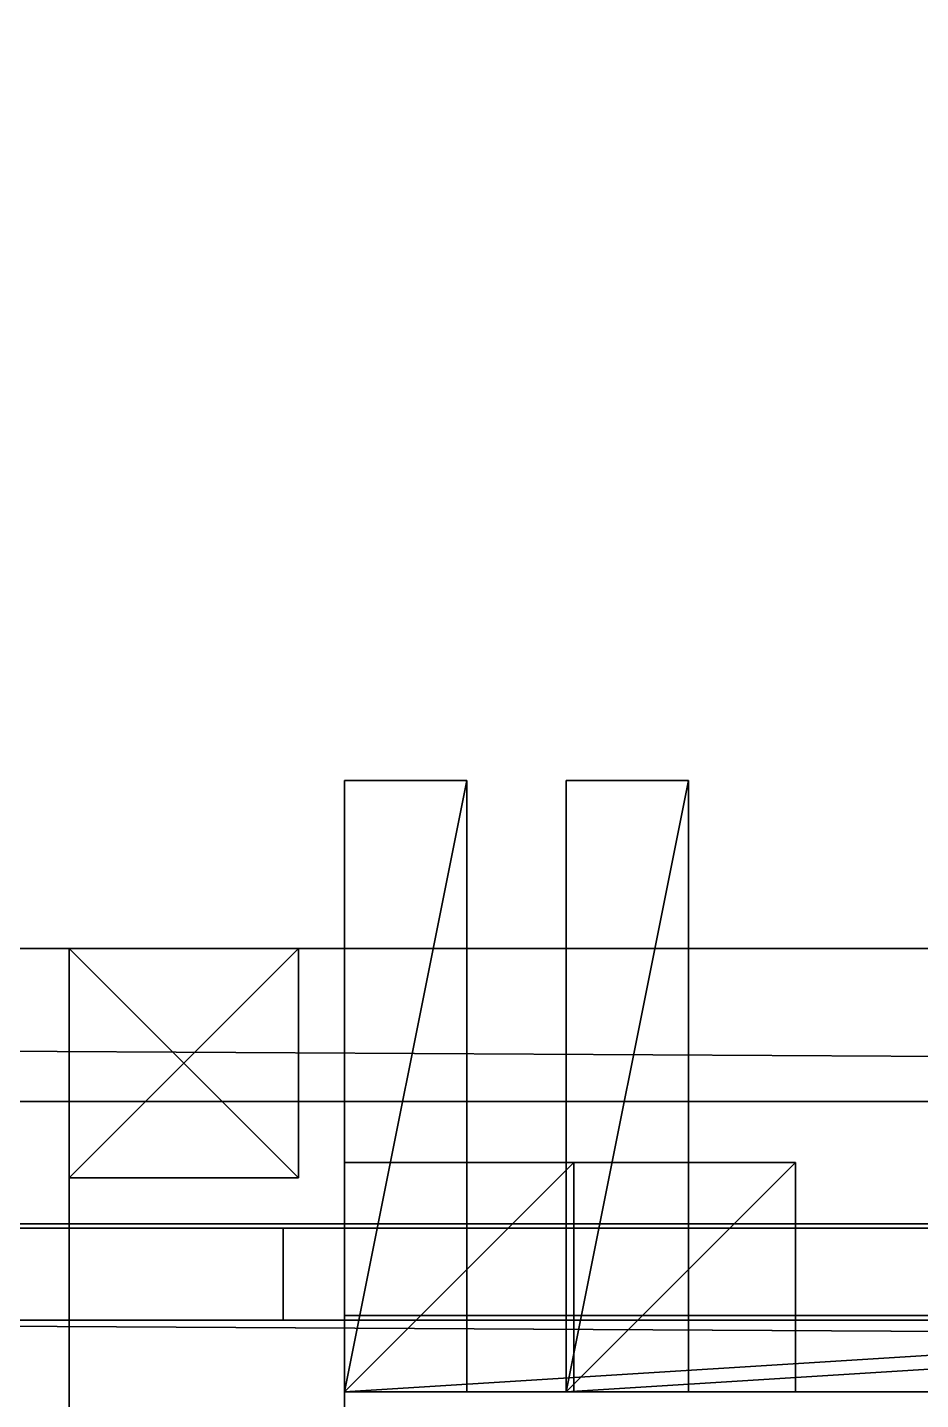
# Model space of a CAD drawing. Extents: x 0 to 6014, y -2463 to 0.
# Drawn here: x 2870.3 to 2928.7, y -189.5 to -99.8 of the extents above; entities that cross this region are included whole.
import ezdxf

# ---------------------------------------------------------------- set-up
doc = ezdxf.new("R2010")
doc.units = 0
for name, color, linetype in [('LAYER0', 7, 'CONTINUOUS'), ('LAYER1', 7, 'CONTINUOUS'), ('LAYER138', 7, 'CONTINUOUS'), ('LAYER139', 7, 'CONTINUOUS'), ('LAYER140', 7, 'CONTINUOUS'), ('LAYER141', 7, 'CONTINUOUS'), ('LAYER247', 251, 'CONTINUOUS'), ('LAYER256', 251, 'CONTINUOUS'), ('LAYER257', 251, 'CONTINUOUS'), ('LAYER258', 251, 'CONTINUOUS'), ('LAYER269', 2, 'CONTINUOUS'), ('LAYER270', 28, 'CONTINUOUS'), ('LAYER271', 253, 'CONTINUOUS'), ('LAYER272', 253, 'CONTINUOUS'), ('LAYER273', 253, 'CONTINUOUS'), ('LAYER274', 253, 'CONTINUOUS'), ('LAYER275', 253, 'CONTINUOUS'), ('LAYER276', 253, 'CONTINUOUS'), ('LAYER290', 7, 'CONTINUOUS'), ('LAYER337', 7, 'CONTINUOUS'), ('LAYER338', 2, 'CONTINUOUS'), ('LAYER339', 7, 'CONTINUOUS'), ('LAYER340', 253, 'CONTINUOUS'), ('LAYER341', 253, 'CONTINUOUS'), ('LAYER342', 253, 'CONTINUOUS'), ('LAYER343', 253, 'CONTINUOUS'), ('LAYER344', 253, 'CONTINUOUS'), ('LAYER345', 253, 'CONTINUOUS'), ('LAYER346', 7, 'CONTINUOUS'), ('LAYER348', 7, 'CONTINUOUS'), ('LAYER350', 7, 'CONTINUOUS'), ('LAYER364', 253, 'CONTINUOUS'), ('LAYER365', 253, 'CONTINUOUS'), ('LAYER366', 253, 'CONTINUOUS'), ('LAYER367', 253, 'CONTINUOUS'), ('LAYER368', 253, 'CONTINUOUS'), ('LAYER369', 253, 'CONTINUOUS'), ('LAYER370', 253, 'CONTINUOUS'), ('LAYER371', 253, 'CONTINUOUS'), ('LAYER372', 253, 'CONTINUOUS'), ('LAYER373', 253, 'CONTINUOUS'), ('LAYER374', 253, 'CONTINUOUS'), ('LAYER375', 253, 'CONTINUOUS'), ('LAYER376', 250, 'CONTINUOUS'), ('LAYER378', 250, 'CONTINUOUS'), ('LAYER383', 7, 'CONTINUOUS'), ('LAYER384', 7, 'CONTINUOUS'), ('LAYER53', 7, 'CONTINUOUS'), ('LAYER566', 7, 'CONTINUOUS')]:
    doc.layers.add(name, color=color, linetype=linetype)

msp = doc.modelspace()

# ---------------------------------------------------------------- linework, layer by layer
at = {"layer": 'LAYER0'}
for points, invisible_edges in [([(4585, -10), (1510, -275), (1510, -10), (4585, -10)], 1), ([(1510, -275), (4585, -10), (2107, -1850), (1510, -275)], 7), ([(1510, -10, 5), (2107, -1850, 5), (4585, -10, 5), (1510, -10, 5)], 3), ([(2107, -1850), (4585, -10), (2107, -2463), (2107, -1850)], 3), ([(2107, -2463), (4585, -10), (4585, -650), (2107, -2463)], 5), ([(4585, -10, 5), (2107, -1850, 5), (4585, -650, 5), (4585, -10, 5)], 3)]:
    msp.add_3dface(points, dxfattribs=dict(at, invisible_edges=invisible_edges))
at = {"layer": 'LAYER1'}
for points, invisible_edges in [([(1658, -160, 5), (1508, -10, 5), (4578, -10, 5), (1658, -160, 5)], 5), ([(1658, -160, 5), (4578, -10, 5), (4428, -160, 5), (1658, -160, 5)], 3), ([(4428, -160, 2554), (1658, -160, 5), (4428, -160, 5), (4428, -160, 2554)], 1), ([(1658, -160, 5), (4428, -160, 2554), (1658, -160, 2554), (1658, -160, 5)], 1)]:
    msp.add_3dface(points, dxfattribs=dict(at, invisible_edges=invisible_edges))
at = {"layer": 'LAYER138', "invisible_edges": 1}
for points in [[(3434, -160, 2366), (2573, -160, 2246), (2573, -160, 2366), (3434, -160, 2366)], [(2573, -160, 2246), (3434, -160, 2366), (3434, -160, 2246), (2573, -160, 2246)], [(3434, -178, 2246), (2573, -160, 2246), (3434, -160, 2246), (3434, -178, 2246)], [(2573, -160, 2246), (3434, -178, 2246), (2573, -178, 2246), (2573, -160, 2246)], [(2573, -178, 2366), (3434, -160, 2366), (2573, -160, 2366), (2573, -178, 2366)], [(3434, -160, 2366), (2573, -178, 2366), (3434, -178, 2366), (3434, -160, 2366)], [(3434, -178, 2246), (2573, -178, 2366), (2573, -178, 2246), (3434, -178, 2246)], [(2573, -178, 2366), (3434, -178, 2246), (3434, -178, 2366), (2573, -178, 2366)]]:
    msp.add_3dface(points, dxfattribs=at)
at = {"layer": 'LAYER139', "invisible_edges": 1}
for points in [[(2573, -160, 2384), (3434, -630, 2384), (3434, -160, 2384), (2573, -160, 2384)], [(3434, -630, 2384), (2573, -160, 2384), (2573, -630, 2384), (3434, -630, 2384)], [(3434, -160, 2366), (2573, -160, 2384), (3434, -160, 2384), (3434, -160, 2366)], [(2573, -160, 2384), (3434, -160, 2366), (2573, -160, 2366), (2573, -160, 2384)], [(2573, -630, 2366), (3434, -160, 2366), (3434, -630, 2366), (2573, -630, 2366)], [(3434, -160, 2366), (2573, -630, 2366), (2573, -160, 2366), (3434, -160, 2366)]]:
    msp.add_3dface(points, dxfattribs=at)
at = {"layer": 'LAYER140', "invisible_edges": 1}
for points in [[(3434, -160, 1906), (2573, -630, 1906), (2573, -160, 1906), (3434, -160, 1906)], [(2573, -630, 1906), (3434, -160, 1906), (3434, -630, 1906), (2573, -630, 1906)], [(2573, -160, 1924), (3434, -160, 1906), (2573, -160, 1906), (2573, -160, 1924)], [(3434, -160, 1906), (2573, -160, 1924), (3434, -160, 1924), (3434, -160, 1906)], [(3434, -630, 1924), (2573, -160, 1924), (2573, -630, 1924), (3434, -630, 1924)], [(2573, -160, 1924), (3434, -630, 1924), (3434, -160, 1924), (2573, -160, 1924)]]:
    msp.add_3dface(points, dxfattribs=at)
at = {"layer": 'LAYER141', "invisible_edges": 1}
for points in [[(2569, -178.3, 1920), (3438, -178.3, 2370), (3438, -178.3, 1920), (2569, -178.3, 1920)], [(3438, -178.3, 2370), (2569, -178.3, 1920), (2569, -178.3, 2370), (3438, -178.3, 2370)], [(2569, -184.3, 2370), (3438, -178.3, 2370), (2569, -178.3, 2370), (2569, -184.3, 2370)], [(3438, -178.3, 2370), (2569, -184.3, 2370), (3438, -184.3, 2370), (3438, -178.3, 2370)], [(3438, -184.3, 1920), (2569, -178.3, 1920), (3438, -178.3, 1920), (3438, -184.3, 1920)], [(2569, -178.3, 1920), (3438, -184.3, 1920), (2569, -184.3, 1920), (2569, -178.3, 1920)], [(2569, -184.3, 2370), (3438, -184.3, 1920), (3438, -184.3, 2370), (2569, -184.3, 2370)], [(3438, -184.3, 1920), (2569, -184.3, 2370), (2569, -184.3, 1920), (3438, -184.3, 1920)]]:
    msp.add_3dface(points, dxfattribs=at)
at = {"layer": 'LAYER247', "invisible_edges": 1}
for points in [[(3437, -160, 1868), (2454, -160, 1748), (2454, -160, 1868), (3437, -160, 1868)], [(2454, -160, 1748), (3437, -160, 1868), (3437, -160, 1748), (2454, -160, 1748)], [(3437, -178, 1748), (2454, -160, 1748), (3437, -160, 1748), (3437, -178, 1748)], [(2454, -160, 1748), (3437, -178, 1748), (2454, -178, 1748), (2454, -160, 1748)], [(2454, -178, 1868), (3437, -160, 1868), (2454, -160, 1868), (2454, -178, 1868)], [(3437, -160, 1868), (2454, -178, 1868), (3437, -178, 1868), (3437, -160, 1868)], [(3437, -178, 1748), (2454, -178, 1868), (2454, -178, 1748), (3437, -178, 1748)], [(2454, -178, 1868), (3437, -178, 1748), (3437, -178, 1868), (2454, -178, 1868)]]:
    msp.add_3dface(points, dxfattribs=at)
at = {"layer": 'LAYER256', "invisible_edges": 1}
for points in [[(2454, -160, 1886), (3437, -610, 1886), (3437, -160, 1886), (2454, -160, 1886)], [(3437, -610, 1886), (2454, -160, 1886), (2454, -610, 1886), (3437, -610, 1886)], [(3437, -160, 1868), (2454, -160, 1886), (3437, -160, 1886), (3437, -160, 1868)], [(2454, -160, 1886), (3437, -160, 1868), (2454, -160, 1868), (2454, -160, 1886)], [(2454, -610, 1868), (3437, -160, 1868), (3437, -610, 1868), (2454, -610, 1868)], [(3437, -160, 1868), (2454, -610, 1868), (2454, -160, 1868), (3437, -160, 1868)]]:
    msp.add_3dface(points, dxfattribs=at)
at = {"layer": 'LAYER257', "invisible_edges": 1}
for points in [[(3437, -160, 1470), (2454, -610, 1470), (2454, -160, 1470), (3437, -160, 1470)], [(2454, -610, 1470), (3437, -160, 1470), (3437, -610, 1470), (2454, -610, 1470)], [(2454, -160, 1488), (3437, -160, 1470), (2454, -160, 1470), (2454, -160, 1488)], [(3437, -160, 1470), (2454, -160, 1488), (3437, -160, 1488), (3437, -160, 1470)], [(3437, -610, 1488), (2454, -160, 1488), (2454, -610, 1488), (3437, -610, 1488)], [(2454, -160, 1488), (3437, -610, 1488), (3437, -160, 1488), (2454, -160, 1488)]]:
    msp.add_3dface(points, dxfattribs=at)
at = {"layer": 'LAYER258', "invisible_edges": 1}
for points in [[(2450, -178.3, 1484), (3441, -178.3, 1872), (3441, -178.3, 1484), (2450, -178.3, 1484)], [(3441, -178.3, 1872), (2450, -178.3, 1484), (2450, -178.3, 1872), (3441, -178.3, 1872)], [(2450, -184.3, 1872), (3441, -178.3, 1872), (2450, -178.3, 1872), (2450, -184.3, 1872)], [(3441, -178.3, 1872), (2450, -184.3, 1872), (3441, -184.3, 1872), (3441, -178.3, 1872)], [(3441, -184.3, 1484), (2450, -178.3, 1484), (3441, -178.3, 1484), (3441, -184.3, 1484)], [(2450, -178.3, 1484), (3441, -184.3, 1484), (2450, -184.3, 1484), (2450, -178.3, 1484)], [(2450, -184.3, 1872), (3441, -184.3, 1484), (3441, -184.3, 1872), (2450, -184.3, 1872)], [(3441, -184.3, 1484), (2450, -184.3, 1872), (2450, -184.3, 1484), (3441, -184.3, 1484)]]:
    msp.add_3dface(points, dxfattribs=at)
at = {"layer": 'LAYER269'}
for points in [[(2985.5, -189, 1845), (2985.5, -184, 1845), (2905.5, -189, 1845), (2985.5, -189, 1845)], [(2905.5, -189, 1845), (2985.5, -184, 1845), (2905.5, -184, 1845), (2905.5, -189, 1845)], [(2905.5, -189, 1845), (2905.5, -184, 1845), (2905.5, -189, 1822), (2905.5, -189, 1845)], [(2905.5, -189, 1822), (2905.5, -184, 1845), (2905.5, -184, 1822), (2905.5, -189, 1822)], [(2985.5, -189, 1822), (2905.5, -189, 1822), (2985.5, -184, 1822), (2985.5, -189, 1822)], [(2985.5, -184, 1822), (2905.5, -189, 1822), (2905.5, -184, 1822), (2985.5, -184, 1822)], [(2985.5, -184, 1822), (2905.5, -184, 1822), (2985.5, -184, 1845), (2985.5, -184, 1822)], [(2985.5, -184, 1845), (2905.5, -184, 1822), (2905.5, -184, 1845), (2985.5, -184, 1845)], [(2985.5, -189, 1845), (2905.5, -189, 1845), (2985.5, -189, 1822), (2985.5, -189, 1845)], [(2985.5, -189, 1822), (2905.5, -189, 1845), (2905.5, -189, 1822), (2985.5, -189, 1822)]]:
    msp.add_3dface(points, dxfattribs=at)
at = {"layer": 'LAYER270', "invisible_edges": 1}
for points in [[(2905.5, -184, 1845), (2985.5, -189, 1845), (2985.5, -184, 1845), (2905.5, -184, 1845)], [(2985.5, -189, 1845), (2905.5, -184, 1845), (2905.5, -189, 1845), (2985.5, -189, 1845)], [(2905.5, -189, 1822), (2985.5, -184, 1822), (2985.5, -189, 1822), (2905.5, -189, 1822)], [(2985.5, -184, 1822), (2905.5, -189, 1822), (2905.5, -184, 1822), (2985.5, -184, 1822)], [(2905.5, -184, 1845), (2905.5, -189, 1822), (2905.5, -189, 1845), (2905.5, -184, 1845)], [(2905.5, -189, 1822), (2905.5, -184, 1845), (2905.5, -184, 1822), (2905.5, -189, 1822)], [(2985.5, -184, 1822), (2905.5, -184, 1845), (2985.5, -184, 1845), (2985.5, -184, 1822)], [(2905.5, -184, 1845), (2985.5, -184, 1822), (2905.5, -184, 1822), (2905.5, -184, 1845)], [(2905.5, -189, 1822), (2985.5, -189, 1845), (2905.5, -189, 1845), (2905.5, -189, 1822)], [(2985.5, -189, 1845), (2905.5, -189, 1822), (2985.5, -189, 1822), (2985.5, -189, 1845)]]:
    msp.add_3dface(points, dxfattribs=at)
at = {"layer": 'LAYER271'}
for points in [[(2920.5, -189, 1845), (2920.5, -174, 1845), (2905.5, -189, 1845), (2920.5, -189, 1845)], [(2905.5, -189, 1845), (2920.5, -174, 1845), (2905.5, -174, 1845), (2905.5, -189, 1845)], [(2905.5, -189, 1845), (2905.5, -174, 1845), (2905.5, -189, 1830), (2905.5, -189, 1845)], [(2905.5, -189, 1830), (2905.5, -174, 1845), (2905.5, -174, 1830), (2905.5, -189, 1830)], [(2920.5, -189, 1830), (2905.5, -189, 1830), (2920.5, -174, 1830), (2920.5, -189, 1830)], [(2920.5, -174, 1830), (2905.5, -189, 1830), (2905.5, -174, 1830), (2920.5, -174, 1830)], [(2920.5, -174, 1830), (2905.5, -174, 1830), (2920.5, -174, 1845), (2920.5, -174, 1830)], [(2920.5, -174, 1845), (2905.5, -174, 1830), (2905.5, -174, 1845), (2920.5, -174, 1845)], [(2920.5, -189, 1830), (2920.5, -174, 1830), (2920.5, -189, 1845), (2920.5, -189, 1830)], [(2920.5, -189, 1845), (2920.5, -174, 1830), (2920.5, -174, 1845), (2920.5, -189, 1845)], [(2920.5, -189, 1845), (2905.5, -189, 1845), (2920.5, -189, 1830), (2920.5, -189, 1845)], [(2920.5, -189, 1830), (2905.5, -189, 1845), (2905.5, -189, 1830), (2920.5, -189, 1830)]]:
    msp.add_3dface(points, dxfattribs=at)
at = {"layer": 'LAYER272'}
for points in [[(2920.5, -189, 1845), (2920.5, -174, 1845), (2905.5, -189, 1845), (2920.5, -189, 1845)], [(2905.5, -189, 1845), (2920.5, -174, 1845), (2905.5, -174, 1845), (2905.5, -189, 1845)], [(2905.5, -189, 1845), (2905.5, -174, 1845), (2905.5, -189, 1830), (2905.5, -189, 1845)], [(2905.5, -189, 1830), (2905.5, -174, 1845), (2905.5, -174, 1830), (2905.5, -189, 1830)], [(2920.5, -189, 1830), (2905.5, -189, 1830), (2920.5, -174, 1830), (2920.5, -189, 1830)], [(2920.5, -174, 1830), (2905.5, -189, 1830), (2905.5, -174, 1830), (2920.5, -174, 1830)], [(2920.5, -174, 1830), (2905.5, -174, 1830), (2920.5, -174, 1845), (2920.5, -174, 1830)], [(2920.5, -174, 1845), (2905.5, -174, 1830), (2905.5, -174, 1845), (2920.5, -174, 1845)], [(2920.5, -189, 1830), (2920.5, -174, 1830), (2920.5, -189, 1845), (2920.5, -189, 1830)], [(2920.5, -189, 1845), (2920.5, -174, 1830), (2920.5, -174, 1845), (2920.5, -189, 1845)], [(2920.5, -189, 1845), (2905.5, -189, 1845), (2920.5, -189, 1830), (2920.5, -189, 1845)], [(2920.5, -189, 1830), (2905.5, -189, 1845), (2905.5, -189, 1830), (2920.5, -189, 1830)]]:
    msp.add_3dface(points, dxfattribs=at)
at = {"layer": 'LAYER273'}
for points in [[(2920.5, -189, 1845), (2920.5, -174, 1845), (2905.5, -189, 1845), (2920.5, -189, 1845)], [(2905.5, -189, 1845), (2920.5, -174, 1845), (2905.5, -174, 1845), (2905.5, -189, 1845)], [(2905.5, -189, 1845), (2905.5, -174, 1845), (2905.5, -189, 1830), (2905.5, -189, 1845)], [(2905.5, -189, 1830), (2905.5, -174, 1845), (2905.5, -174, 1830), (2905.5, -189, 1830)], [(2920.5, -189, 1830), (2905.5, -189, 1830), (2920.5, -174, 1830), (2920.5, -189, 1830)], [(2920.5, -174, 1830), (2905.5, -189, 1830), (2905.5, -174, 1830), (2920.5, -174, 1830)], [(2920.5, -174, 1830), (2905.5, -174, 1830), (2920.5, -174, 1845), (2920.5, -174, 1830)], [(2920.5, -174, 1845), (2905.5, -174, 1830), (2905.5, -174, 1845), (2920.5, -174, 1845)], [(2920.5, -189, 1830), (2920.5, -174, 1830), (2920.5, -189, 1845), (2920.5, -189, 1830)], [(2920.5, -189, 1845), (2920.5, -174, 1830), (2920.5, -174, 1845), (2920.5, -189, 1845)], [(2920.5, -189, 1845), (2905.5, -189, 1845), (2920.5, -189, 1830), (2920.5, -189, 1845)], [(2920.5, -189, 1830), (2905.5, -189, 1845), (2905.5, -189, 1830), (2920.5, -189, 1830)]]:
    msp.add_3dface(points, dxfattribs=at)
at = {"layer": 'LAYER274'}
for points in [[(2920.5, -189, 1845), (2920.5, -174, 1845), (2905.5, -189, 1845), (2920.5, -189, 1845)], [(2905.5, -189, 1845), (2920.5, -174, 1845), (2905.5, -174, 1845), (2905.5, -189, 1845)], [(2905.5, -189, 1845), (2905.5, -174, 1845), (2905.5, -189, 1830), (2905.5, -189, 1845)], [(2905.5, -189, 1830), (2905.5, -174, 1845), (2905.5, -174, 1830), (2905.5, -189, 1830)], [(2920.5, -189, 1830), (2905.5, -189, 1830), (2920.5, -174, 1830), (2920.5, -189, 1830)], [(2920.5, -174, 1830), (2905.5, -189, 1830), (2905.5, -174, 1830), (2920.5, -174, 1830)], [(2920.5, -174, 1830), (2905.5, -174, 1830), (2920.5, -174, 1845), (2920.5, -174, 1830)], [(2920.5, -174, 1845), (2905.5, -174, 1830), (2905.5, -174, 1845), (2920.5, -174, 1845)], [(2920.5, -189, 1830), (2920.5, -174, 1830), (2920.5, -189, 1845), (2920.5, -189, 1830)], [(2920.5, -189, 1845), (2920.5, -174, 1830), (2920.5, -174, 1845), (2920.5, -189, 1845)], [(2920.5, -189, 1845), (2905.5, -189, 1845), (2920.5, -189, 1830), (2920.5, -189, 1845)], [(2920.5, -189, 1830), (2905.5, -189, 1845), (2905.5, -189, 1830), (2920.5, -189, 1830)]]:
    msp.add_3dface(points, dxfattribs=at)
at = {"layer": 'LAYER275'}
for points in [[(2913.5, -189, 1845), (2913.5, -149, 1845), (2905.5, -189, 1845), (2913.5, -189, 1845)], [(2905.5, -189, 1845), (2913.5, -149, 1845), (2905.5, -149, 1845), (2905.5, -189, 1845)], [(2905.5, -189, 1845), (2905.5, -149, 1845), (2905.5, -189, 1837), (2905.5, -189, 1845)], [(2905.5, -189, 1837), (2905.5, -149, 1845), (2905.5, -149, 1837), (2905.5, -189, 1837)], [(2913.5, -189, 1837), (2905.5, -189, 1837), (2913.5, -149, 1837), (2913.5, -189, 1837)], [(2913.5, -149, 1837), (2905.5, -189, 1837), (2905.5, -149, 1837), (2913.5, -149, 1837)], [(2913.5, -149, 1837), (2905.5, -149, 1837), (2913.5, -149, 1845), (2913.5, -149, 1837)], [(2913.5, -149, 1845), (2905.5, -149, 1837), (2905.5, -149, 1845), (2913.5, -149, 1845)], [(2913.5, -189, 1837), (2913.5, -149, 1837), (2913.5, -189, 1845), (2913.5, -189, 1837)], [(2913.5, -189, 1845), (2913.5, -149, 1837), (2913.5, -149, 1845), (2913.5, -189, 1845)], [(2913.5, -189, 1845), (2905.5, -189, 1845), (2913.5, -189, 1837), (2913.5, -189, 1845)], [(2913.5, -189, 1837), (2905.5, -189, 1845), (2905.5, -189, 1837), (2913.5, -189, 1837)]]:
    msp.add_3dface(points, dxfattribs=at)
at = {"layer": 'LAYER276'}
for points in [[(2985.5, -189, 1845), (2985.5, -184, 1845), (2905.5, -189, 1845), (2985.5, -189, 1845)], [(2905.5, -189, 1845), (2985.5, -184, 1845), (2905.5, -184, 1845), (2905.5, -189, 1845)], [(2905.5, -189, 1845), (2905.5, -184, 1845), (2905.5, -189, 1829), (2905.5, -189, 1845)], [(2905.5, -189, 1829), (2905.5, -184, 1845), (2905.5, -184, 1829), (2905.5, -189, 1829)], [(2985.5, -189, 1829), (2905.5, -189, 1829), (2985.5, -184, 1829), (2985.5, -189, 1829)], [(2985.5, -184, 1829), (2905.5, -189, 1829), (2905.5, -184, 1829), (2985.5, -184, 1829)], [(2985.5, -184, 1829), (2905.5, -184, 1829), (2985.5, -184, 1845), (2985.5, -184, 1829)], [(2985.5, -184, 1845), (2905.5, -184, 1829), (2905.5, -184, 1845), (2985.5, -184, 1845)], [(2985.5, -189, 1845), (2905.5, -189, 1845), (2985.5, -189, 1829), (2985.5, -189, 1845)], [(2985.5, -189, 1829), (2905.5, -189, 1845), (2905.5, -189, 1829), (2985.5, -189, 1829)]]:
    msp.add_3dface(points, dxfattribs=at)
at = {"layer": 'LAYER290', "invisible_edges": 1}
for points in [[(1661, -160, 1905), (3455, -310, 1905), (3455, -160, 1905), (1661, -160, 1905)], [(3455, -310, 1905), (1661, -160, 1905), (1661, -310, 1905), (3455, -310, 1905)], [(3455, -160, 1887), (1661, -160, 1905), (3455, -160, 1905), (3455, -160, 1887)], [(1661, -160, 1905), (3455, -160, 1887), (1661, -160, 1887), (1661, -160, 1905)], [(1661, -310, 1887), (3455, -160, 1887), (3455, -310, 1887), (1661, -310, 1887)], [(3455, -160, 1887), (1661, -310, 1887), (1661, -160, 1887), (3455, -160, 1887)]]:
    msp.add_3dface(points, dxfattribs=at)
at = {"layer": 'LAYER337', "invisible_edges": 1}
for points in [[(3417, -160, 656), (2891, -793, 656), (2891, -160, 656), (3417, -160, 656)], [(2891, -793, 656), (3417, -160, 656), (3417, -793, 656), (2891, -793, 656)], [(2891, -160, 674), (2891, -793, 656), (2891, -793, 674), (2891, -160, 674)], [(2891, -793, 656), (2891, -160, 674), (2891, -160, 656), (2891, -793, 656)], [(2891, -160, 674), (3417, -160, 656), (2891, -160, 656), (2891, -160, 674)], [(3417, -160, 656), (2891, -160, 674), (3417, -160, 674), (3417, -160, 656)], [(3417, -793, 674), (2891, -160, 674), (2891, -793, 674), (3417, -793, 674)], [(2891, -160, 674), (3417, -793, 674), (3417, -160, 674), (2891, -160, 674)]]:
    msp.add_3dface(points, dxfattribs=at)
at = {"layer": 'LAYER338'}
for points in [[(2971, -189, 864), (2971, -184, 864), (2891, -189, 864), (2971, -189, 864)], [(2891, -189, 864), (2971, -184, 864), (2891, -184, 864), (2891, -189, 864)], [(2891, -189, 864), (2891, -184, 864), (2891, -189, 841), (2891, -189, 864)], [(2891, -189, 841), (2891, -184, 864), (2891, -184, 841), (2891, -189, 841)], [(2971, -189, 841), (2891, -189, 841), (2971, -184, 841), (2971, -189, 841)], [(2971, -184, 841), (2891, -189, 841), (2891, -184, 841), (2971, -184, 841)], [(2971, -184, 841), (2891, -184, 841), (2971, -184, 864), (2971, -184, 841)], [(2971, -184, 864), (2891, -184, 841), (2891, -184, 864), (2971, -184, 864)], [(2971, -189, 864), (2891, -189, 864), (2971, -189, 841), (2971, -189, 864)], [(2971, -189, 841), (2891, -189, 864), (2891, -189, 841), (2971, -189, 841)]]:
    msp.add_3dface(points, dxfattribs=at)
at = {"layer": 'LAYER339', "invisible_edges": 1}
for points in [[(2891, -184, 864), (2971, -189, 864), (2971, -184, 864), (2891, -184, 864)], [(2971, -189, 864), (2891, -184, 864), (2891, -189, 864), (2971, -189, 864)], [(2891, -189, 841), (2971, -184, 841), (2971, -189, 841), (2891, -189, 841)], [(2971, -184, 841), (2891, -189, 841), (2891, -184, 841), (2971, -184, 841)], [(2891, -184, 864), (2891, -189, 841), (2891, -189, 864), (2891, -184, 864)], [(2891, -189, 841), (2891, -184, 864), (2891, -184, 841), (2891, -189, 841)], [(2971, -184, 841), (2891, -184, 864), (2971, -184, 864), (2971, -184, 841)], [(2891, -184, 864), (2971, -184, 841), (2891, -184, 841), (2891, -184, 864)], [(2891, -189, 841), (2971, -189, 864), (2891, -189, 864), (2891, -189, 841)], [(2971, -189, 864), (2891, -189, 841), (2971, -189, 841), (2971, -189, 864)]]:
    msp.add_3dface(points, dxfattribs=at)
at = {"layer": 'LAYER340'}
for points in [[(2906, -189, 864), (2906, -174, 864), (2891, -189, 864), (2906, -189, 864)], [(2891, -189, 864), (2906, -174, 864), (2891, -174, 864), (2891, -189, 864)], [(2891, -189, 864), (2891, -174, 864), (2891, -189, 849), (2891, -189, 864)], [(2891, -189, 849), (2891, -174, 864), (2891, -174, 849), (2891, -189, 849)], [(2906, -189, 849), (2891, -189, 849), (2906, -174, 849), (2906, -189, 849)], [(2906, -174, 849), (2891, -189, 849), (2891, -174, 849), (2906, -174, 849)], [(2906, -174, 849), (2891, -174, 849), (2906, -174, 864), (2906, -174, 849)], [(2906, -174, 864), (2891, -174, 849), (2891, -174, 864), (2906, -174, 864)], [(2906, -189, 849), (2906, -174, 849), (2906, -189, 864), (2906, -189, 849)], [(2906, -189, 864), (2906, -174, 849), (2906, -174, 864), (2906, -189, 864)], [(2906, -189, 864), (2891, -189, 864), (2906, -189, 849), (2906, -189, 864)], [(2906, -189, 849), (2891, -189, 864), (2891, -189, 849), (2906, -189, 849)]]:
    msp.add_3dface(points, dxfattribs=at)
at = {"layer": 'LAYER341'}
for points in [[(2906, -189, 864), (2906, -174, 864), (2891, -189, 864), (2906, -189, 864)], [(2891, -189, 864), (2906, -174, 864), (2891, -174, 864), (2891, -189, 864)], [(2891, -189, 864), (2891, -174, 864), (2891, -189, 849), (2891, -189, 864)], [(2891, -189, 849), (2891, -174, 864), (2891, -174, 849), (2891, -189, 849)], [(2906, -189, 849), (2891, -189, 849), (2906, -174, 849), (2906, -189, 849)], [(2906, -174, 849), (2891, -189, 849), (2891, -174, 849), (2906, -174, 849)], [(2906, -174, 849), (2891, -174, 849), (2906, -174, 864), (2906, -174, 849)], [(2906, -174, 864), (2891, -174, 849), (2891, -174, 864), (2906, -174, 864)], [(2906, -189, 849), (2906, -174, 849), (2906, -189, 864), (2906, -189, 849)], [(2906, -189, 864), (2906, -174, 849), (2906, -174, 864), (2906, -189, 864)], [(2906, -189, 864), (2891, -189, 864), (2906, -189, 849), (2906, -189, 864)], [(2906, -189, 849), (2891, -189, 864), (2891, -189, 849), (2906, -189, 849)]]:
    msp.add_3dface(points, dxfattribs=at)
at = {"layer": 'LAYER342'}
for points in [[(2906, -189, 864), (2906, -174, 864), (2891, -189, 864), (2906, -189, 864)], [(2891, -189, 864), (2906, -174, 864), (2891, -174, 864), (2891, -189, 864)], [(2891, -189, 864), (2891, -174, 864), (2891, -189, 849), (2891, -189, 864)], [(2891, -189, 849), (2891, -174, 864), (2891, -174, 849), (2891, -189, 849)], [(2906, -189, 849), (2891, -189, 849), (2906, -174, 849), (2906, -189, 849)], [(2906, -174, 849), (2891, -189, 849), (2891, -174, 849), (2906, -174, 849)], [(2906, -174, 849), (2891, -174, 849), (2906, -174, 864), (2906, -174, 849)], [(2906, -174, 864), (2891, -174, 849), (2891, -174, 864), (2906, -174, 864)], [(2906, -189, 849), (2906, -174, 849), (2906, -189, 864), (2906, -189, 849)], [(2906, -189, 864), (2906, -174, 849), (2906, -174, 864), (2906, -189, 864)], [(2906, -189, 864), (2891, -189, 864), (2906, -189, 849), (2906, -189, 864)], [(2906, -189, 849), (2891, -189, 864), (2891, -189, 849), (2906, -189, 849)]]:
    msp.add_3dface(points, dxfattribs=at)
at = {"layer": 'LAYER343'}
for points in [[(2906, -189, 864), (2906, -174, 864), (2891, -189, 864), (2906, -189, 864)], [(2891, -189, 864), (2906, -174, 864), (2891, -174, 864), (2891, -189, 864)], [(2891, -189, 864), (2891, -174, 864), (2891, -189, 849), (2891, -189, 864)], [(2891, -189, 849), (2891, -174, 864), (2891, -174, 849), (2891, -189, 849)], [(2906, -189, 849), (2891, -189, 849), (2906, -174, 849), (2906, -189, 849)], [(2906, -174, 849), (2891, -189, 849), (2891, -174, 849), (2906, -174, 849)], [(2906, -174, 849), (2891, -174, 849), (2906, -174, 864), (2906, -174, 849)], [(2906, -174, 864), (2891, -174, 849), (2891, -174, 864), (2906, -174, 864)], [(2906, -189, 849), (2906, -174, 849), (2906, -189, 864), (2906, -189, 849)], [(2906, -189, 864), (2906, -174, 849), (2906, -174, 864), (2906, -189, 864)], [(2906, -189, 864), (2891, -189, 864), (2906, -189, 849), (2906, -189, 864)], [(2906, -189, 849), (2891, -189, 864), (2891, -189, 849), (2906, -189, 849)]]:
    msp.add_3dface(points, dxfattribs=at)
at = {"layer": 'LAYER344'}
for points in [[(2899, -189, 864), (2899, -149, 864), (2891, -189, 864), (2899, -189, 864)], [(2891, -189, 864), (2899, -149, 864), (2891, -149, 864), (2891, -189, 864)], [(2891, -189, 864), (2891, -149, 864), (2891, -189, 856), (2891, -189, 864)], [(2891, -189, 856), (2891, -149, 864), (2891, -149, 856), (2891, -189, 856)], [(2899, -189, 856), (2891, -189, 856), (2899, -149, 856), (2899, -189, 856)], [(2899, -149, 856), (2891, -189, 856), (2891, -149, 856), (2899, -149, 856)], [(2899, -149, 856), (2891, -149, 856), (2899, -149, 864), (2899, -149, 856)], [(2899, -149, 864), (2891, -149, 856), (2891, -149, 864), (2899, -149, 864)], [(2899, -189, 856), (2899, -149, 856), (2899, -189, 864), (2899, -189, 856)], [(2899, -189, 864), (2899, -149, 856), (2899, -149, 864), (2899, -189, 864)], [(2899, -189, 864), (2891, -189, 864), (2899, -189, 856), (2899, -189, 864)], [(2899, -189, 856), (2891, -189, 864), (2891, -189, 856), (2899, -189, 856)]]:
    msp.add_3dface(points, dxfattribs=at)
at = {"layer": 'LAYER345'}
for points in [[(2971, -189, 864), (2971, -184, 864), (2891, -189, 864), (2971, -189, 864)], [(2891, -189, 864), (2971, -184, 864), (2891, -184, 864), (2891, -189, 864)], [(2891, -189, 864), (2891, -184, 864), (2891, -189, 848), (2891, -189, 864)], [(2891, -189, 848), (2891, -184, 864), (2891, -184, 848), (2891, -189, 848)], [(2971, -189, 848), (2891, -189, 848), (2971, -184, 848), (2971, -189, 848)], [(2971, -184, 848), (2891, -189, 848), (2891, -184, 848), (2971, -184, 848)], [(2971, -184, 848), (2891, -184, 848), (2971, -184, 864), (2971, -184, 848)], [(2971, -184, 864), (2891, -184, 848), (2891, -184, 864), (2971, -184, 864)], [(2971, -189, 864), (2891, -189, 864), (2971, -189, 848), (2971, -189, 864)], [(2971, -189, 848), (2891, -189, 864), (2891, -189, 848), (2971, -189, 848)]]:
    msp.add_3dface(points, dxfattribs=at)
at = {"layer": 'LAYER346', "invisible_edges": 1}
for points in [[(2873, -160, 655), (2891, -793, 655), (2873, -793, 655), (2873, -160, 655)], [(2891, -793, 655), (2873, -160, 655), (2891, -160, 655), (2891, -793, 655)], [(2891, -160, 905), (2873, -793, 905), (2891, -793, 905), (2891, -160, 905)], [(2873, -793, 905), (2891, -160, 905), (2873, -160, 905), (2873, -793, 905)], [(2873, -160, 655), (2891, -160, 905), (2891, -160, 655), (2873, -160, 655)], [(2891, -160, 905), (2873, -160, 655), (2873, -160, 905), (2891, -160, 905)], [(2873, -793, 905), (2873, -160, 655), (2873, -793, 655), (2873, -793, 905)], [(2873, -160, 655), (2873, -793, 905), (2873, -160, 905), (2873, -160, 655)], [(2891, -160, 905), (2891, -793, 655), (2891, -160, 655), (2891, -160, 905)], [(2891, -793, 655), (2891, -160, 905), (2891, -793, 905), (2891, -793, 655)]]:
    msp.add_3dface(points, dxfattribs=at)
at = {"layer": 'LAYER348', "invisible_edges": 1}
for points in [[(2887, -178.3, 670), (3421, -178.3, 904.5), (3421, -178.3, 670), (2887, -178.3, 670)], [(3421, -178.3, 904.5), (2887, -178.3, 670), (2887, -178.3, 904.5), (3421, -178.3, 904.5)], [(2887, -184.3, 904.5), (3421, -178.3, 904.5), (2887, -178.3, 904.5), (2887, -184.3, 904.5)], [(3421, -178.3, 904.5), (2887, -184.3, 904.5), (3421, -184.3, 904.5), (3421, -178.3, 904.5)], [(2887, -178.3, 670), (2887, -184.3, 904.5), (2887, -178.3, 904.5), (2887, -178.3, 670)], [(2887, -184.3, 904.5), (2887, -178.3, 670), (2887, -184.3, 670), (2887, -184.3, 904.5)], [(3421, -184.3, 670), (2887, -178.3, 670), (3421, -178.3, 670), (3421, -184.3, 670)], [(2887, -178.3, 670), (3421, -184.3, 670), (2887, -184.3, 670), (2887, -178.3, 670)], [(2887, -184.3, 904.5), (3421, -184.3, 670), (3421, -184.3, 904.5), (2887, -184.3, 904.5)], [(3421, -184.3, 670), (2887, -184.3, 904.5), (2887, -184.3, 670), (3421, -184.3, 670)]]:
    msp.add_3dface(points, dxfattribs=at)
at = {"layer": 'LAYER350', "invisible_edges": 1}
for points in [[(2891, -160, 784.5), (3417, -160, 904.5), (3417, -160, 784.5), (2891, -160, 784.5)], [(3417, -160, 904.5), (2891, -160, 784.5), (2891, -160, 904.5), (3417, -160, 904.5)], [(2891, -178, 904.5), (3417, -160, 904.5), (2891, -160, 904.5), (2891, -178, 904.5)], [(3417, -160, 904.5), (2891, -178, 904.5), (3417, -178, 904.5), (3417, -160, 904.5)], [(2891, -160, 784.5), (2891, -178, 904.5), (2891, -160, 904.5), (2891, -160, 784.5)], [(2891, -178, 904.5), (2891, -160, 784.5), (2891, -178, 784.5), (2891, -178, 904.5)], [(3417, -178, 784.5), (2891, -160, 784.5), (3417, -160, 784.5), (3417, -178, 784.5)], [(2891, -160, 784.5), (3417, -178, 784.5), (2891, -178, 784.5), (2891, -160, 784.5)], [(2891, -178, 904.5), (3417, -178, 784.5), (3417, -178, 904.5), (2891, -178, 904.5)], [(3417, -178, 784.5), (2891, -178, 904.5), (2891, -178, 784.5), (3417, -178, 784.5)]]:
    msp.add_3dface(points, dxfattribs=at)
at = {"layer": 'LAYER364'}
for points in [[(2873, -175, 658), (2873, -175, 673), (2873, -160, 658), (2873, -175, 658)], [(2873, -160, 658), (2873, -175, 673), (2873, -160, 673), (2873, -160, 658)], [(2873, -160, 658), (2873, -160, 673), (2888, -160, 658), (2873, -160, 658)], [(2888, -160, 658), (2873, -160, 673), (2888, -160, 673), (2888, -160, 658)], [(2873, -175, 658), (2873, -160, 658), (2888, -175, 658), (2873, -175, 658)], [(2888, -175, 658), (2873, -160, 658), (2888, -160, 658), (2888, -175, 658)], [(2888, -175, 673), (2888, -160, 673), (2873, -175, 673), (2888, -175, 673)], [(2873, -175, 673), (2888, -160, 673), (2873, -160, 673), (2873, -175, 673)], [(2888, -175, 658), (2888, -160, 658), (2888, -175, 673), (2888, -175, 658)], [(2888, -175, 673), (2888, -160, 658), (2888, -160, 673), (2888, -175, 673)], [(2888, -175, 658), (2888, -175, 673), (2873, -175, 658), (2888, -175, 658)], [(2873, -175, 658), (2888, -175, 673), (2873, -175, 673), (2873, -175, 658)]]:
    msp.add_3dface(points, dxfattribs=at)
at = {"layer": 'LAYER365'}
for points in [[(2873, -175, 658), (2873, -175, 673), (2873, -160, 658), (2873, -175, 658)], [(2873, -160, 658), (2873, -175, 673), (2873, -160, 673), (2873, -160, 658)], [(2873, -160, 658), (2873, -160, 673), (2888, -160, 658), (2873, -160, 658)], [(2888, -160, 658), (2873, -160, 673), (2888, -160, 673), (2888, -160, 658)], [(2873, -175, 658), (2873, -160, 658), (2888, -175, 658), (2873, -175, 658)], [(2888, -175, 658), (2873, -160, 658), (2888, -160, 658), (2888, -175, 658)], [(2888, -175, 673), (2888, -160, 673), (2873, -175, 673), (2888, -175, 673)], [(2873, -175, 673), (2888, -160, 673), (2873, -160, 673), (2873, -175, 673)], [(2888, -175, 658), (2888, -160, 658), (2888, -175, 673), (2888, -175, 658)], [(2888, -175, 673), (2888, -160, 658), (2888, -160, 673), (2888, -175, 673)], [(2888, -175, 658), (2888, -175, 673), (2873, -175, 658), (2888, -175, 658)], [(2873, -175, 658), (2888, -175, 673), (2873, -175, 673), (2873, -175, 658)]]:
    msp.add_3dface(points, dxfattribs=at)
at = {"layer": 'LAYER366'}
for points in [[(2873, -175, 658), (2873, -175, 673), (2873, -160, 658), (2873, -175, 658)], [(2873, -160, 658), (2873, -175, 673), (2873, -160, 673), (2873, -160, 658)], [(2873, -160, 658), (2873, -160, 673), (2888, -160, 658), (2873, -160, 658)], [(2888, -160, 658), (2873, -160, 673), (2888, -160, 673), (2888, -160, 658)], [(2873, -175, 658), (2873, -160, 658), (2888, -175, 658), (2873, -175, 658)], [(2888, -175, 658), (2873, -160, 658), (2888, -160, 658), (2888, -175, 658)], [(2888, -175, 673), (2888, -160, 673), (2873, -175, 673), (2888, -175, 673)], [(2873, -175, 673), (2888, -160, 673), (2873, -160, 673), (2873, -175, 673)], [(2888, -175, 658), (2888, -160, 658), (2888, -175, 673), (2888, -175, 658)], [(2888, -175, 673), (2888, -160, 658), (2888, -160, 673), (2888, -175, 673)], [(2888, -175, 658), (2888, -175, 673), (2873, -175, 658), (2888, -175, 658)], [(2873, -175, 658), (2888, -175, 673), (2873, -175, 673), (2873, -175, 658)]]:
    msp.add_3dface(points, dxfattribs=at)
at = {"layer": 'LAYER367'}
for points in [[(2873, -175, 658), (2873, -175, 673), (2873, -160, 658), (2873, -175, 658)], [(2873, -160, 658), (2873, -175, 673), (2873, -160, 673), (2873, -160, 658)], [(2873, -160, 658), (2873, -160, 673), (2888, -160, 658), (2873, -160, 658)], [(2888, -160, 658), (2873, -160, 673), (2888, -160, 673), (2888, -160, 658)], [(2873, -175, 658), (2873, -160, 658), (2888, -175, 658), (2873, -175, 658)], [(2888, -175, 658), (2873, -160, 658), (2888, -160, 658), (2888, -175, 658)], [(2888, -175, 673), (2888, -160, 673), (2873, -175, 673), (2888, -175, 673)], [(2873, -175, 673), (2888, -160, 673), (2873, -160, 673), (2873, -175, 673)], [(2888, -175, 658), (2888, -160, 658), (2888, -175, 673), (2888, -175, 658)], [(2888, -175, 673), (2888, -160, 658), (2888, -160, 673), (2888, -175, 673)], [(2888, -175, 658), (2888, -175, 673), (2873, -175, 658), (2888, -175, 658)], [(2873, -175, 658), (2888, -175, 673), (2873, -175, 673), (2873, -175, 658)]]:
    msp.add_3dface(points, dxfattribs=at)
at = {"layer": 'LAYER368'}
for points in [[(2873, -175, 658), (2873, -175, 673), (2873, -160, 658), (2873, -175, 658)], [(2873, -160, 658), (2873, -175, 673), (2873, -160, 673), (2873, -160, 658)], [(2873, -160, 658), (2873, -160, 673), (2888, -160, 658), (2873, -160, 658)], [(2888, -160, 658), (2873, -160, 673), (2888, -160, 673), (2888, -160, 658)], [(2873, -175, 658), (2873, -160, 658), (2888, -175, 658), (2873, -175, 658)], [(2888, -175, 658), (2873, -160, 658), (2888, -160, 658), (2888, -175, 658)], [(2888, -175, 673), (2888, -160, 673), (2873, -175, 673), (2888, -175, 673)], [(2873, -175, 673), (2888, -160, 673), (2873, -160, 673), (2873, -175, 673)], [(2888, -175, 658), (2888, -160, 658), (2888, -175, 673), (2888, -175, 658)], [(2888, -175, 673), (2888, -160, 658), (2888, -160, 673), (2888, -175, 673)], [(2888, -175, 658), (2888, -175, 673), (2873, -175, 658), (2888, -175, 658)], [(2873, -175, 658), (2888, -175, 673), (2873, -175, 673), (2873, -175, 658)]]:
    msp.add_3dface(points, dxfattribs=at)
at = {"layer": 'LAYER369'}
for points in [[(2873, -175, 658), (2873, -175, 673), (2873, -160, 658), (2873, -175, 658)], [(2873, -160, 658), (2873, -175, 673), (2873, -160, 673), (2873, -160, 658)], [(2873, -160, 658), (2873, -160, 673), (2888, -160, 658), (2873, -160, 658)], [(2888, -160, 658), (2873, -160, 673), (2888, -160, 673), (2888, -160, 658)], [(2873, -175, 658), (2873, -160, 658), (2888, -175, 658), (2873, -175, 658)], [(2888, -175, 658), (2873, -160, 658), (2888, -160, 658), (2888, -175, 658)], [(2888, -175, 673), (2888, -160, 673), (2873, -175, 673), (2888, -175, 673)], [(2873, -175, 673), (2888, -160, 673), (2873, -160, 673), (2873, -175, 673)], [(2888, -175, 658), (2888, -160, 658), (2888, -175, 673), (2888, -175, 658)], [(2888, -175, 673), (2888, -160, 658), (2888, -160, 673), (2888, -175, 673)], [(2888, -175, 658), (2888, -175, 673), (2873, -175, 658), (2888, -175, 658)], [(2873, -175, 658), (2888, -175, 673), (2873, -175, 673), (2873, -175, 658)]]:
    msp.add_3dface(points, dxfattribs=at)
at = {"layer": 'LAYER370'}
for points in [[(2873, -175, 658), (2873, -175, 673), (2873, -160, 658), (2873, -175, 658)], [(2873, -160, 658), (2873, -175, 673), (2873, -160, 673), (2873, -160, 658)], [(2873, -160, 658), (2873, -160, 673), (2888, -160, 658), (2873, -160, 658)], [(2888, -160, 658), (2873, -160, 673), (2888, -160, 673), (2888, -160, 658)], [(2873, -175, 658), (2873, -160, 658), (2888, -175, 658), (2873, -175, 658)], [(2888, -175, 658), (2873, -160, 658), (2888, -160, 658), (2888, -175, 658)], [(2888, -175, 673), (2888, -160, 673), (2873, -175, 673), (2888, -175, 673)], [(2873, -175, 673), (2888, -160, 673), (2873, -160, 673), (2873, -175, 673)], [(2888, -175, 658), (2888, -160, 658), (2888, -175, 673), (2888, -175, 658)], [(2888, -175, 673), (2888, -160, 658), (2888, -160, 673), (2888, -175, 673)], [(2888, -175, 658), (2888, -175, 673), (2873, -175, 658), (2888, -175, 658)], [(2873, -175, 658), (2888, -175, 673), (2873, -175, 673), (2873, -175, 658)]]:
    msp.add_3dface(points, dxfattribs=at)
at = {"layer": 'LAYER371'}
for points in [[(2873, -175, 658), (2873, -175, 673), (2873, -160, 658), (2873, -175, 658)], [(2873, -160, 658), (2873, -175, 673), (2873, -160, 673), (2873, -160, 658)], [(2873, -160, 658), (2873, -160, 673), (2888, -160, 658), (2873, -160, 658)], [(2888, -160, 658), (2873, -160, 673), (2888, -160, 673), (2888, -160, 658)], [(2873, -175, 658), (2873, -160, 658), (2888, -175, 658), (2873, -175, 658)], [(2888, -175, 658), (2873, -160, 658), (2888, -160, 658), (2888, -175, 658)], [(2888, -175, 673), (2888, -160, 673), (2873, -175, 673), (2888, -175, 673)], [(2873, -175, 673), (2888, -160, 673), (2873, -160, 673), (2873, -175, 673)], [(2888, -175, 658), (2888, -160, 658), (2888, -175, 673), (2888, -175, 658)], [(2888, -175, 673), (2888, -160, 658), (2888, -160, 673), (2888, -175, 673)], [(2888, -175, 658), (2888, -175, 673), (2873, -175, 658), (2888, -175, 658)], [(2873, -175, 658), (2888, -175, 673), (2873, -175, 673), (2873, -175, 658)]]:
    msp.add_3dface(points, dxfattribs=at)
at = {"layer": 'LAYER372'}
for points in [[(2873, -175, 658), (2873, -175, 673), (2873, -160, 658), (2873, -175, 658)], [(2873, -160, 658), (2873, -175, 673), (2873, -160, 673), (2873, -160, 658)], [(2873, -160, 658), (2873, -160, 673), (2888, -160, 658), (2873, -160, 658)], [(2888, -160, 658), (2873, -160, 673), (2888, -160, 673), (2888, -160, 658)], [(2873, -175, 658), (2873, -160, 658), (2888, -175, 658), (2873, -175, 658)], [(2888, -175, 658), (2873, -160, 658), (2888, -160, 658), (2888, -175, 658)], [(2888, -175, 673), (2888, -160, 673), (2873, -175, 673), (2888, -175, 673)], [(2873, -175, 673), (2888, -160, 673), (2873, -160, 673), (2873, -175, 673)], [(2888, -175, 658), (2888, -160, 658), (2888, -175, 673), (2888, -175, 658)], [(2888, -175, 673), (2888, -160, 658), (2888, -160, 673), (2888, -175, 673)], [(2888, -175, 658), (2888, -175, 673), (2873, -175, 658), (2888, -175, 658)], [(2873, -175, 658), (2888, -175, 673), (2873, -175, 673), (2873, -175, 658)]]:
    msp.add_3dface(points, dxfattribs=at)
at = {"layer": 'LAYER373'}
for points in [[(2873, -175, 658), (2873, -175, 673), (2873, -160, 658), (2873, -175, 658)], [(2873, -160, 658), (2873, -175, 673), (2873, -160, 673), (2873, -160, 658)], [(2873, -160, 658), (2873, -160, 673), (2888, -160, 658), (2873, -160, 658)], [(2888, -160, 658), (2873, -160, 673), (2888, -160, 673), (2888, -160, 658)], [(2873, -175, 658), (2873, -160, 658), (2888, -175, 658), (2873, -175, 658)], [(2888, -175, 658), (2873, -160, 658), (2888, -160, 658), (2888, -175, 658)], [(2888, -175, 673), (2888, -160, 673), (2873, -175, 673), (2888, -175, 673)], [(2873, -175, 673), (2888, -160, 673), (2873, -160, 673), (2873, -175, 673)], [(2888, -175, 658), (2888, -160, 658), (2888, -175, 673), (2888, -175, 658)], [(2888, -175, 673), (2888, -160, 658), (2888, -160, 673), (2888, -175, 673)], [(2888, -175, 658), (2888, -175, 673), (2873, -175, 658), (2888, -175, 658)], [(2873, -175, 658), (2888, -175, 673), (2873, -175, 673), (2873, -175, 658)]]:
    msp.add_3dface(points, dxfattribs=at)
at = {"layer": 'LAYER374'}
for points in [[(2873, -175, 658), (2873, -175, 673), (2873, -160, 658), (2873, -175, 658)], [(2873, -160, 658), (2873, -175, 673), (2873, -160, 673), (2873, -160, 658)], [(2873, -160, 658), (2873, -160, 673), (2888, -160, 658), (2873, -160, 658)], [(2888, -160, 658), (2873, -160, 673), (2888, -160, 673), (2888, -160, 658)], [(2873, -175, 658), (2873, -160, 658), (2888, -175, 658), (2873, -175, 658)], [(2888, -175, 658), (2873, -160, 658), (2888, -160, 658), (2888, -175, 658)], [(2888, -175, 673), (2888, -160, 673), (2873, -175, 673), (2888, -175, 673)], [(2873, -175, 673), (2888, -160, 673), (2873, -160, 673), (2873, -175, 673)], [(2888, -175, 658), (2888, -160, 658), (2888, -175, 673), (2888, -175, 658)], [(2888, -175, 673), (2888, -160, 658), (2888, -160, 673), (2888, -175, 673)], [(2888, -175, 658), (2888, -175, 673), (2873, -175, 658), (2888, -175, 658)], [(2873, -175, 658), (2888, -175, 673), (2873, -175, 673), (2873, -175, 658)]]:
    msp.add_3dface(points, dxfattribs=at)
at = {"layer": 'LAYER375'}
for points in [[(2873, -175, 658), (2873, -175, 673), (2873, -160, 658), (2873, -175, 658)], [(2873, -160, 658), (2873, -175, 673), (2873, -160, 673), (2873, -160, 658)], [(2873, -160, 658), (2873, -160, 673), (2888, -160, 658), (2873, -160, 658)], [(2888, -160, 658), (2873, -160, 673), (2888, -160, 673), (2888, -160, 658)], [(2873, -175, 658), (2873, -160, 658), (2888, -175, 658), (2873, -175, 658)], [(2888, -175, 658), (2873, -160, 658), (2888, -160, 658), (2888, -175, 658)], [(2888, -175, 673), (2888, -160, 673), (2873, -175, 673), (2888, -175, 673)], [(2873, -175, 673), (2888, -160, 673), (2873, -160, 673), (2873, -175, 673)], [(2888, -175, 658), (2888, -160, 658), (2888, -175, 673), (2888, -175, 658)], [(2888, -175, 673), (2888, -160, 658), (2888, -160, 673), (2888, -175, 673)], [(2888, -175, 658), (2888, -175, 673), (2873, -175, 658), (2888, -175, 658)], [(2873, -175, 658), (2888, -175, 673), (2873, -175, 673), (2873, -175, 658)]]:
    msp.add_3dface(points, dxfattribs=at)
at = {"layer": 'LAYER376', "invisible_edges": 1}
for points in [[(2873, -160, 655), (3435, -813, 655), (3435, -160, 655), (2873, -160, 655)], [(3435, -813, 655), (2873, -160, 655), (2873, -813, 655), (3435, -813, 655)], [(2873, -160, 655), (2873, -813, 637), (2873, -813, 655), (2873, -160, 655)], [(2873, -813, 637), (2873, -160, 655), (2873, -160, 637), (2873, -813, 637)], [(3435, -160, 637), (2873, -160, 655), (3435, -160, 655), (3435, -160, 637)], [(2873, -160, 655), (3435, -160, 637), (2873, -160, 637), (2873, -160, 655)], [(2873, -813, 637), (3435, -160, 637), (3435, -813, 637), (2873, -813, 637)], [(3435, -160, 637), (2873, -813, 637), (2873, -160, 637), (3435, -160, 637)]]:
    msp.add_3dface(points, dxfattribs=at)
at = {"layer": 'LAYER378', "invisible_edges": 1}
for points in [[(2873, -160, 155), (2873, -813, 637), (2873, -160, 637), (2873, -160, 155)], [(2873, -813, 637), (2873, -160, 155), (2873, -813, 155), (2873, -813, 637)], [(2891, -160, 637), (2873, -813, 637), (2891, -813, 637), (2891, -160, 637)], [(2873, -813, 637), (2891, -160, 637), (2873, -160, 637), (2873, -813, 637)], [(2873, -160, 155), (2891, -813, 155), (2873, -813, 155), (2873, -160, 155)], [(2891, -813, 155), (2873, -160, 155), (2891, -160, 155), (2891, -813, 155)], [(2891, -160, 637), (2873, -160, 155), (2873, -160, 637), (2891, -160, 637)], [(2873, -160, 155), (2891, -160, 637), (2891, -160, 155), (2873, -160, 155)], [(2891, -813, 155), (2891, -160, 637), (2891, -813, 637), (2891, -813, 155)], [(2891, -160, 637), (2891, -813, 155), (2891, -160, 155), (2891, -160, 637)]]:
    msp.add_3dface(points, dxfattribs=at)
at = {"layer": 'LAYER383'}
for points, invisible_edges in [([(1005.45, -532.96, 895), (150, -170, 895), (3455, -170, 895), (1005.45, -532.96, 895)], 5), ([(150, -170, 915), (3455, -170, 895), (150, -170, 895), (150, -170, 915)], 1), ([(3455, -170, 895), (150, -170, 915), (3455, -170, 915), (3455, -170, 895)], 1), ([(150, -170, 915), (1005.45, -532.96, 915), (3455, -170, 915), (150, -170, 915)], 3), ([(1005.45, -532.96, 895), (3455, -170, 895), (1363.41, -532.96, 895), (1005.45, -532.96, 895)], 3), ([(3455, -170, 915), (1005.45, -532.96, 915), (1363.41, -532.96, 915), (3455, -170, 915)], 5), ([(1363.41, -532.96, 895), (3455, -170, 895), (2508.86, -342.0801, 895), (1363.41, -532.96, 895)], 7), ([(3455, -170, 915), (1363.41, -532.96, 915), (2508.86, -342.0801, 915), (3455, -170, 915)], 7), ([(2508.86, -342.0801, 895), (3455, -170, 895), (2524.74, -340.6101, 895), (2508.86, -342.0801, 895)], 3), ([(3455, -170, 915), (2508.86, -342.0801, 915), (2524.74, -340.6101, 915), (3455, -170, 915)], 5), ([(2524.74, -340.6101, 895), (3455, -170, 895), (2764.53, -340.6101, 895), (2524.74, -340.6101, 895)], 3), ([(3455, -170, 915), (2524.74, -340.6101, 915), (2764.53, -340.6101, 915), (3455, -170, 915)], 5), ([(2764.53, -340.6101, 895), (3455, -170, 895), (2780.15, -342.0801, 895), (2764.53, -340.6101, 895)], 3), ([(3455, -170, 915), (2764.53, -340.6101, 915), (2780.15, -342.0801, 915), (3455, -170, 915)], 5), ([(2780.15, -342.0801, 895), (3455, -170, 895), (2795.51, -346.1899, 895), (2780.15, -342.0801, 895)], 3), ([(3455, -170, 915), (2780.15, -342.0801, 915), (2795.51, -346.1899, 915), (3455, -170, 915)], 5), ([(2795.51, -346.1899, 895), (3455, -170, 895), (2810.09, -352.9299, 895), (2795.51, -346.1899, 895)], 3), ([(3455, -170, 915), (2795.51, -346.1899, 915), (2810.09, -352.9299, 915), (3455, -170, 915)], 5), ([(2810.09, -352.9299, 895), (3455, -170, 895), (2823.63, -362.3201, 895), (2810.09, -352.9299, 895)], 3), ([(3455, -170, 915), (2810.09, -352.9299, 915), (2823.63, -362.3201, 915), (3455, -170, 915)], 5), ([(2823.63, -362.3201, 895), (3455, -170, 895), (2835.61, -373.76, 895), (2823.63, -362.3201, 895)], 3), ([(3455, -170, 915), (2823.63, -362.3201, 915), (2835.61, -373.76, 915), (3455, -170, 915)], 5), ([(2835.61, -373.76, 895), (3455, -170, 895), (2845.76, -387.25, 895), (2835.61, -373.76, 895)], 3), ([(3455, -170, 915), (2835.61, -373.76, 915), (2845.76, -387.25, 915), (3455, -170, 915)], 5), ([(2845.76, -387.25, 895), (3455, -170, 895), (2854.09, -402.51, 895), (2845.76, -387.25, 895)], 3), ([(3455, -170, 915), (2845.76, -387.25, 915), (2854.09, -402.51, 915), (3455, -170, 915)], 5), ([(2854.09, -402.51, 895), (3455, -170, 895), (2860.08, -418.9299, 895), (2854.09, -402.51, 895)], 3), ([(3455, -170, 915), (2854.09, -402.51, 915), (2860.08, -418.9299, 915), (3455, -170, 915)], 5), ([(2860.08, -418.9299, 895), (3455, -170, 895), (2863.72, -436.24, 895), (2860.08, -418.9299, 895)], 3), ([(3455, -170, 915), (2860.08, -418.9299, 915), (2863.72, -436.24, 915), (3455, -170, 915)], 5), ([(2863.72, -436.24, 895), (3455, -170, 895), (2865.03, -453.84, 895), (2863.72, -436.24, 895)], 3), ([(3455, -170, 915), (2863.72, -436.24, 915), (2865.03, -453.84, 915), (3455, -170, 915)], 5), ([(3455, -833, 895), (2865.03, -654.77, 895), (3455, -170, 895), (3455, -833, 895)], 3), ([(2865.03, -453.84, 895), (3455, -170, 895), (2865.03, -654.77, 895), (2865.03, -453.84, 895)], 3), ([(3455, -170, 915), (2865.03, -453.84, 915), (3455, -833, 915), (3455, -170, 915)], 3)]:
    msp.add_3dface(points, dxfattribs=dict(at, invisible_edges=invisible_edges))
at = {"layer": 'LAYER384', "invisible_edges": 1}
for points in [[(1676, -160, 915), (3454.9, -188, 915), (1675.9, -178, 915), (1676, -160, 915)], [(3454.9, -188, 1525), (1676, -160, 1525), (1675.9, -178, 1525), (3454.9, -188, 1525)], [(3454.9, -188, 915), (1676, -160, 915), (3455, -170, 915), (3454.9, -188, 915)], [(1676, -160, 1525), (3455, -170, 915), (1676, -160, 915), (1676, -160, 1525)], [(3455, -170, 915), (1676, -160, 1525), (3455, -170, 1525), (3455, -170, 915)], [(1676, -160, 1525), (3454.9, -188, 1525), (3455, -170, 1525), (1676, -160, 1525)], [(3454.9, -188, 1525), (1675.9, -178, 915), (3454.9, -188, 915), (3454.9, -188, 1525)], [(1675.9, -178, 915), (3454.9, -188, 1525), (1675.9, -178, 1525), (1675.9, -178, 915)]]:
    msp.add_3dface(points, dxfattribs=at)
at = {"layer": 'LAYER53', "invisible_edges": 1}
for points in [[(2855, -160, 155), (2873, -793, 155), (2855, -793, 155), (2855, -160, 155)], [(2873, -793, 155), (2855, -160, 155), (2873, -160, 155), (2873, -793, 155)], [(2873, -160, 905), (2855, -793, 905), (2873, -793, 905), (2873, -160, 905)], [(2855, -793, 905), (2873, -160, 905), (2855, -160, 905), (2855, -793, 905)], [(2873, -160, 905), (2855, -160, 155), (2855, -160, 905), (2873, -160, 905)], [(2855, -160, 155), (2873, -160, 905), (2873, -160, 155), (2855, -160, 155)], [(2873, -793, 155), (2873, -160, 905), (2873, -793, 905), (2873, -793, 155)], [(2873, -160, 905), (2873, -793, 155), (2873, -160, 155), (2873, -160, 905)]]:
    msp.add_3dface(points, dxfattribs=at)
at = {"layer": 'LAYER566', "invisible_edges": 1}
for points in [[(4428, -160, 2390), (1658, -430, 2390), (1658, -160, 2390), (4428, -160, 2390)], [(1658, -430, 2390), (4428, -160, 2390), (4428, -430, 2390), (1658, -430, 2390)], [(1658, -160, 2540), (4428, -160, 2390), (1658, -160, 2390), (1658, -160, 2540)], [(4428, -160, 2390), (1658, -160, 2540), (4428, -160, 2540), (4428, -160, 2390)], [(4428, -430, 2540), (1658, -160, 2540), (1658, -430, 2540), (4428, -430, 2540)], [(1658, -160, 2540), (4428, -430, 2540), (4428, -160, 2540), (1658, -160, 2540)]]:
    msp.add_3dface(points, dxfattribs=at)

# ---------------------------------------------------------------- meshes
at = {"layer": 'LAYER1'}
mesh = msp.add_polymesh((11, 2), dxfattribs=at)
for k, corner in enumerate([(2257, -1700, 2554), (2257, -2463, 2554), (150, -1700, 2554), (2257, -1700, 2554), (150, -170, 2554), (150, -1700, 2554), (933, -170, 2554), (150, -170, 2554), (933, -430, 2554), (933, -170, 2554), (1658, -430, 2554), (933, -430, 2554), (1658, -160, 2554), (1658, -430, 2554), (4428, -160, 2554), (1658, -160, 2554), (4428, -800, 2554), (4428, -160, 2554), (6013.688, -800, 2554), (4428, -800, 2554), (6013.688, -650, 2554), (4578, -650, 2554)]):
    mesh.set_mesh_vertex(divmod(k, 2), corner)

doc.saveas('drawing.dxf')
